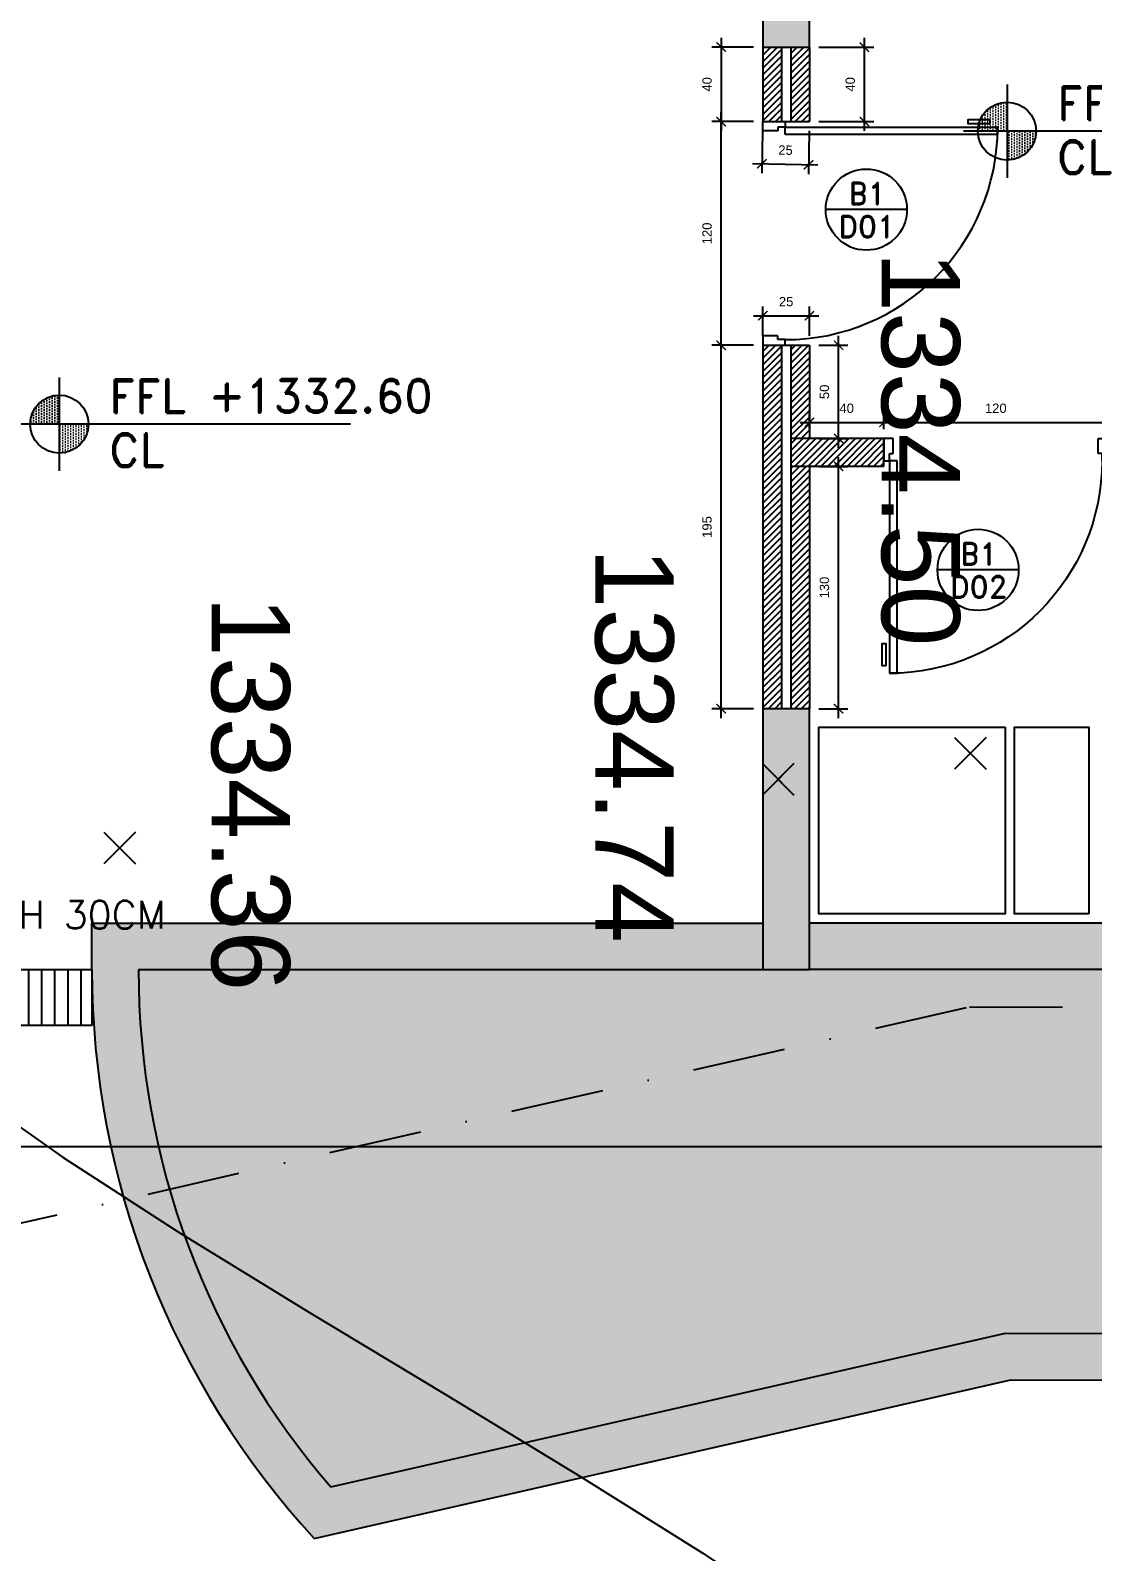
# Model space of a CAD drawing. Header units: centimetres. Extents: x 96271 to 179142, y 9855 to 112216.
# Drawn here: x 139344 to 139913, y 80863 to 81679 of the extents above; entities that cross this region are included whole.
import ezdxf
from ezdxf import colors
from ezdxf.entities.mleader import LeaderData, LeaderLine
from ezdxf.enums import TextEntityAlignment as Align
from ezdxf.math import Vec2, Vec3

# ---------------------------------------------------------------- set-up
doc = ezdxf.new("R2010")
doc.units = ezdxf.units.CM
doc.header["$LTSCALE"] = 100
doc.header["$MEASUREMENT"] = 0
doc.header["$PDSIZE"] = 0.2
doc.linetypes.add('DASHDOT', pattern=[1, 0.5, -0.25, 0, -0.25])
doc.layers.get('0').update_dxf_attribs({"linetype": 'CONTINUOUS'})
doc.layers.get('DEFPOINTS').update_dxf_attribs({"linetype": 'CONTINUOUS'})
for name, color, linetype in [('0-door', 7, 'CONTINUOUS'), ('A-Dim CMU', 2, 'CONTINUOUS'), ('A-DOOR-ANOT', 111, 'CONTINUOUS'), ('A-Patt-CMU', 8, 'CONTINUOUS'), ('A-Patt-Strcr', 8, 'CONTINUOUS'), ('A-Sanitary Fixture', 143, 'CONTINUOUS'), ('A-Setback', 3, 'DASHDOT'), ('A-Slab limit', 53, 'CONTINUOUS'), ('A-Wall-Full', 5, 'CONTINUOUS'), ('A-Wall-Strctr', 6, 'CONTINUOUS'), ('C-TOPO-MINR', 145, 'CONTINUOUS'), ('HANDLES', 2, 'CONTINUOUS'), ('M-DR-EQUIP', 161, 'CONTINUOUS'), ('M-DR-TXT', 80, 'CONTINUOUS'), ('plan-elevation level', 7, 'CONTINUOUS'), ('PLANTS', 75, 'CONTINUOUS'), ('V-NODE', 1, 'CONTINUOUS'), ('V-NODE-TEXT', 11, 'CONTINUOUS')]:
    doc.layers.add(name, color=color, linetype=linetype)
doc.layers.add('cadre', color=7, linetype='CONTINUOUS', lineweight=0)
doc.styles.add('I', font='ITALICC.SHX')
doc.styles.add('ROMAND', font='romand.shx', dxfattribs={"height": 10})
doc.styles.add('ROMANS', font='romans.shx')
doc.styles.get("Standard").update_dxf_attribs({"font": 'arial.ttf'})
doc.dimstyles.new('1-50', dxfattribs={"dimtxt": 11.25, "dimasz": 5, "dimexe": 5, "dimexo": 5, "dimgap": 5, "dimtad": 1, "dimdec": 1, "dimrnd": 0.5, "dimzin": 12, "dimdsep": 46, "dimtxsty": 'Standard', "dimblk": 'ARCHTICK', "dimcen": 0.09, "dimdle": 5, "dimadec": 0, "dimazin": 3, "dimtfac": 1, "dimtdec": 1, "dimtix": 1, "dimtofl": 0, "dimtmove": 1, "dimatfit": 3, "dimfxl": 5, "dimtolj": 1, "dimtzin": 0, "dimarcsym": 0})
pattern_1 = [(90, (894916.29, -703049.082), (14.2875, 7.14375), [0, -14.2875])]

# ---------------------------------------------------------------- blocks, each defined once
blk = doc.blocks.new('A$C5EE75B5F')
at = {"layer": 'C-TOPO-MINR', "linetype": 'Continuous', "lineweight": -3}
blk.add_lwpolyline([(85.8702, 33.9187), (86.2297, 34.4295), (86.6308, 35.0525), (87.0606, 35.7527), (87.5021, 36.4847), (87.9381, 37.2033), (88.3515, 37.8631), (88.7252, 38.4189), (89.0419, 38.8253), (89.2847, 39.0371)], dxfattribs=at)
at = {"layer": 'V-NODE', "color": 7, "lineweight": -2}
for p, q in [((83.9752, 39.2131, 1336.175), (84.1449, 39.3828, 1336.175)), ((83.9752, 39.3828, 1336.175), (84.1449, 39.2131, 1336.175)), ((84.0431, 39.2809, 1334.5), (84.077, 39.3149, 1334.5)), ((84.0431, 39.3149, 1334.5), (84.077, 39.2809, 1334.5)), ((84.1152, 38.1821, 1336.417), (84.2849, 38.3518, 1336.417)), ((84.1152, 38.3518, 1336.417), (84.2849, 38.1821, 1336.417)), ((84.1831, 38.2499, 1334.742), (84.217, 38.2839, 1334.742)), ((84.1831, 38.2839, 1334.742), (84.217, 38.2499, 1334.742)), ((84.4832, 34.6481, 1336.039), (84.6529, 34.8178, 1336.039)), ((84.4832, 34.8178, 1336.039), (84.6529, 34.6481, 1336.039)), ((84.5511, 34.7159, 1334.364), (84.585, 34.7499, 1334.364)), ((84.5511, 34.7499, 1334.364), (84.585, 34.7159, 1334.364))]:
    blk.add_line(p, q, dxfattribs=at)
at = {"layer": 'cadre', "style": 'I', "flags": 4}
blk.add_attdef('NORD', text='', height=0.27, rotation=272.48913, dxfattribs=at).set_placement((17.2349, 54.4223), align=Align.MIDDLE)
blk.add_attdef('NORD', text='', height=0.27, rotation=272.48913, dxfattribs=at).set_placement((17.2349, 54.4223), align=Align.MIDDLE)
at = {"layer": 'V-NODE-TEXT', "color": 3, "linetype": 'ByBlock', "char_height": 0.42, "attachment_point": 4}
for s, insert in [('1334.50', (81.3661, 39.0289)), ('1334.74', (82.9566, 37.4928)), ('1334.36', (83.2163, 35.4338))]:
    blk.add_mtext(s, dxfattribs=dict(at, insert=insert))
blk = doc.blocks.new('A$C16F3348E')
at = {"color": 1}
for p, q in [((126, 231), (114, 231)), ((114, 231), (114, 228)), ((126, 226), (126, 231)), ((114, 228), (118, 228)), ((118, 228), (118, 226)), ((118, 226), (126, 226)), ((0, 118), (114, 118)), ((0, 114), (0, 118)), ((114, 118), (114, 114)), ((118, 116), (126, 116)), ((118, 114), (118, 116)), ((126, 116), (126, 111)), ((114, 114), (0, 114)), ((114, 114), (118, 114)), ((114, 111), (114, 114)), ((126, 111), (114, 111))]:
    blk.add_line(p, q, dxfattribs=at)
blk.add_arc((114, 114), 114, 90, 180)
at = {"layer": 'HANDLES'}
blk.add_lwpolyline([(4, 112), (4, 110), (16, 110), (16, 112), (4, 112)], dxfattribs=at)
blk = doc.blocks.new('CL-FFL-PLAN')
at = {"layer": 'plan-elevation level'}
h = blk.add_hatch(dxfattribs=at)
h.set_pattern_fill('DOTS', color=232, scale=9, angle=90, style=0)
h.set_pattern_definition(pattern_1)
h.paths.add_polyline_path([(-1228.6, 206.6), (-1228.6, 50.3), (-1384.9, 50.3, -0.414214)])
h = blk.add_hatch(dxfattribs=at)
h.set_pattern_fill('DOTS', color=232, scale=9, angle=90, style=0)
h.set_pattern_definition(pattern_1)
h.paths.add_polyline_path([(-1228.6, 50.3), (-1072.2, 50.3, -0.414214), (-1228.6, -106.1)])
at = {"layer": 'plan-elevation level', "color": 7, "ltscale": 111}
for p, q in [((-1228.6, 301), (-1228.6, -200.5)), ((336.9, 50.3), (-1462.7, 50.3))]:
    blk.add_line(p, q, dxfattribs=at)
blk.add_circle((-1228.6, 50.3), 156.3, dxfattribs=at)
at = {"layer": 'plan-elevation level', "color": 111, "ltscale": 111, "style": 'ROMAND'}
for s, p in [('FFL', (-960.4, 110.5)), ('CL', (-960.4, -179.7))]:
    blk.add_text(s, height=180, dxfattribs=at).set_placement(p)
for tag, p in [('FFL', (-424, 112.5)), ('CL', (-417.5, -180.3))]:
    blk.add_attdef(tag, p, '', height=180, dxfattribs=at)
blk = doc.blocks.new('A$C7CD740D3')
at = {"layer": 'M-DR-EQUIP'}
for p, q in [((-30, 434), (0, 434)), ((-30, 427), (0, 427)), ((-30, 420), (0, 420)), ((-30, 413), (0, 413)), ((-30, 406), (0, 406)), ((-30, 399), (0, 399)), ((-30, 392), (0, 392)), ((-30, 385), (0, 385)), ((-30, 378), (0, 378)), ((-30, 371), (0, 371)), ((-30, 364), (0, 364)), ((-30, 357), (0, 357)), ((-30, 350), (0, 350)), ((-30, 343), (0, 343)), ((-30, 336), (0, 336)), ((-30, 329), (0, 329)), ((-30, 322), (0, 322)), ((-30, 315), (0, 315)), ((-30, 308), (0, 308)), ((-30, 301), (0, 301)), ((-30, 294), (0, 294)), ((-30, 287), (0, 287)), ((-30, 280), (0, 280)), ((-30, 273), (0, 273)), ((-30, 266), (0, 266)), ((-30, 259), (0, 259)), ((-30, 252), (0, 252)), ((-30, 245), (0, 245)), ((-30, 238), (0, 238)), ((-30, 231), (0, 231)), ((-30, 224), (0, 224)), ((-30, 217), (0, 217)), ((-30, 210), (0, 210)), ((-30, 203), (0, 203)), ((-30, 196), (0, 196)), ((-30, 189), (0, 189)), ((-30, 182), (0, 182)), ((-30, 175), (0, 175)), ((-30, 168), (0, 168)), ((-30, 161), (0, 161)), ((-30, 154), (0, 154)), ((-30, 147), (0, 147)), ((-30, 140), (0, 140)), ((-30, 133), (0, 133)), ((-30, 126), (0, 126)), ((-30, 119), (0, 119)), ((-30, 112), (0, 112)), ((-30, 105), (0, 105)), ((-30, 98), (0, 98)), ((-30, 91), (0, 91)), ((-30, 84), (0, 84)), ((-30, 77), (0, 77)), ((-30, 70), (0, 70)), ((-30, 63), (0, 63)), ((-30, 56), (0, 56)), ((-30, 49), (0, 49)), ((-30, 42), (0, 42)), ((-30, 35), (0, 35)), ((-30, 28), (0, 28)), ((-30, 21), (0, 21)), ((-30, 14), (0, 14)), ((-30, 7), (0, 7))]:
    blk.add_line(p, q, dxfattribs=at)
blk.add_lwpolyline([(0, 440), (0, 0), (-30, 0), (-30, 440)], close=True, dxfattribs=at)
blk = doc.blocks.new('_ArchTick')
at = {"color": 0, "linetype": 'ByBlock', "const_width": 0.15}
blk.add_lwpolyline([(-0.5, -0.5), (0.5, 0.5)], dxfattribs=at)
blk = doc.blocks.new('*D1442')
at = {"layer": 'A-Dim CMU', "color": 0, "lineweight": -2, "transparency": 16777216}
for p, q in [((139714.19, 81310.33), (139714.19, 81515.34)), ((139731.56, 81510.34), (139709.19, 81510.34)), ((139731.56, 81315.33), (139709.19, 81315.33))]:
    blk.add_line(p, q, dxfattribs=at)
at = {"layer": 'DEFPOINTS', "color": 0, "transparency": 16777216}
for p in [(139714.19, 81510.34), (139736.56, 81510.34), (139736.56, 81315.33)]:
    blk.add_point(p, dxfattribs=at)
at = {"layer": 'A-Dim CMU', "color": 0, "lineweight": -2, "transparency": 16777216, "xscale": 5, "yscale": 5, "zscale": 5}
for p, rotation in [((139714.19, 81510.34), 90), ((139714.19, 81315.33), 270)]:
    blk.add_blockref('_ArchTick', p, dxfattribs=dict(at, rotation=rotation))
at = {"layer": 'A-Dim CMU', "color": 0, "transparency": 16777216, "insert": (139706.64, 81412.83), "char_height": 5, "attachment_point": 5, "rotation": 90}
blk.add_mtext('\\A1;195', dxfattribs=at)
blk = doc.blocks.new('*D1443')
at = {"layer": 'A-Dim CMU', "color": 0, "lineweight": -2, "transparency": 16777216}
for p, q in [((139736.56, 81515.34), (139736.56, 81531.16)), ((139761.56, 81515.34), (139761.56, 81531.16)), ((139731.56, 81526.16), (139766.56, 81526.16))]:
    blk.add_line(p, q, dxfattribs=at)
at = {"layer": 'DEFPOINTS', "color": 0, "transparency": 16777216}
for p in [(139761.56, 81526.16), (139736.56, 81510.34), (139761.56, 81510.34)]:
    blk.add_point(p, dxfattribs=at)
at = {"layer": 'A-Dim CMU', "color": 0, "lineweight": -2, "transparency": 16777216, "xscale": 5, "yscale": 5, "zscale": 5, "rotation": 180}
blk.add_blockref('_ArchTick', (139736.56, 81526.16), dxfattribs=at)
at = {"layer": 'A-Dim CMU', "color": 0, "lineweight": -2, "transparency": 16777216, "xscale": 5, "yscale": 5, "zscale": 5}
blk.add_blockref('_ArchTick', (139761.56, 81526.16), dxfattribs=at)
at = {"layer": 'A-Dim CMU', "color": 0, "transparency": 16777216, "insert": (139749.06, 81533.72), "char_height": 5, "attachment_point": 5}
blk.add_mtext('\\A1;25', dxfattribs=at)
blk = doc.blocks.new('*D1444')
at = {"layer": 'A-Dim CMU', "color": 0, "lineweight": -2, "transparency": 16777216}
for p, q in [((139731.56, 81630.34), (139709.19, 81630.34)), ((139714.19, 81505.34), (139714.19, 81635.34)), ((139731.56, 81510.34), (139709.19, 81510.34))]:
    blk.add_line(p, q, dxfattribs=at)
at = {"layer": 'DEFPOINTS', "color": 0, "transparency": 16777216}
for p in [(139714.19, 81630.34), (139736.56, 81630.34), (139736.56, 81510.34)]:
    blk.add_point(p, dxfattribs=at)
at = {"layer": 'A-Dim CMU', "color": 0, "lineweight": -2, "transparency": 16777216, "xscale": 5, "yscale": 5, "zscale": 5}
for p, rotation in [((139714.19, 81630.34), 90), ((139714.19, 81510.34), 270)]:
    blk.add_blockref('_ArchTick', p, dxfattribs=dict(at, rotation=rotation))
at = {"layer": 'A-Dim CMU', "color": 0, "transparency": 16777216, "insert": (139706.64, 81570.34), "char_height": 5, "attachment_point": 5, "rotation": 90}
blk.add_mtext('\\A1;120', dxfattribs=at)
blk = doc.blocks.new('*D1445')
at = {"layer": 'A-Dim CMU', "color": 0, "lineweight": -2, "transparency": 16777216}
for p, q in [((139731.56, 81670.33), (139709.19, 81670.33)), ((139714.19, 81675.33), (139714.19, 81625.34)), ((139731.56, 81630.34), (139709.19, 81630.34))]:
    blk.add_line(p, q, dxfattribs=at)
at = {"layer": 'DEFPOINTS', "color": 0, "transparency": 16777216}
for p in [(139736.56, 81670.33), (139714.19, 81630.34), (139736.56, 81630.34)]:
    blk.add_point(p, dxfattribs=at)
at = {"layer": 'A-Dim CMU', "color": 0, "lineweight": -2, "transparency": 16777216, "xscale": 5, "yscale": 5, "zscale": 5}
for p, rotation in [((139714.19, 81670.33), 90), ((139714.19, 81630.34), 270)]:
    blk.add_blockref('_ArchTick', p, dxfattribs=dict(at, rotation=rotation))
at = {"layer": 'A-Dim CMU', "color": 0, "transparency": 16777216, "insert": (139706.64, 81650.33), "char_height": 5, "attachment_point": 5, "rotation": 90}
blk.add_mtext('\\A1;40', dxfattribs=at)
blk = doc.blocks.new('*D1446')
at = {"layer": 'A-Dim CMU', "color": 0, "lineweight": -2, "transparency": 16777216}
for p, q in [((139777.2, 81310.33), (139777.2, 81450.33)), ((139766.56, 81445.33), (139782.2, 81445.33)), ((139766.56, 81315.33), (139782.2, 81315.33))]:
    blk.add_line(p, q, dxfattribs=at)
at = {"layer": 'DEFPOINTS', "color": 0, "transparency": 16777216}
for p in [(139761.56, 81445.33), (139777.2, 81445.33), (139761.56, 81315.33)]:
    blk.add_point(p, dxfattribs=at)
at = {"layer": 'A-Dim CMU', "color": 0, "lineweight": -2, "transparency": 16777216, "xscale": 5, "yscale": 5, "zscale": 5}
for p, rotation in [((139777.2, 81445.33), 90), ((139777.2, 81315.33), 270)]:
    blk.add_blockref('_ArchTick', p, dxfattribs=dict(at, rotation=rotation))
at = {"layer": 'A-Dim CMU', "color": 0, "transparency": 16777216, "insert": (139769.64, 81380.33), "char_height": 5, "attachment_point": 5, "rotation": 90}
blk.add_mtext('\\A1;130', dxfattribs=at)
blk = doc.blocks.new('*D1447')
at = {"layer": 'A-Dim CMU', "color": 0, "lineweight": -2, "transparency": 16777216}
for p, q in [((139777.2, 81455.33), (139777.2, 81515.34)), ((139766.56, 81510.34), (139782.2, 81510.34)), ((139766.56, 81460.33), (139782.2, 81460.33))]:
    blk.add_line(p, q, dxfattribs=at)
at = {"layer": 'DEFPOINTS', "color": 0, "transparency": 16777216}
for p in [(139761.56, 81510.34), (139777.2, 81510.34), (139761.56, 81460.33)]:
    blk.add_point(p, dxfattribs=at)
at = {"layer": 'A-Dim CMU', "color": 0, "lineweight": -2, "transparency": 16777216, "xscale": 5, "yscale": 5, "zscale": 5}
for p, rotation in [((139777.2, 81510.34), 90), ((139777.2, 81460.33), 270)]:
    blk.add_blockref('_ArchTick', p, dxfattribs=dict(at, rotation=rotation))
at = {"layer": 'A-Dim CMU', "color": 0, "transparency": 16777216, "insert": (139769.65, 81485.33), "char_height": 5, "attachment_point": 5, "rotation": 90}
blk.add_mtext('\\A1;50', dxfattribs=at)
blk = doc.blocks.new('*D1448')
at = {"layer": 'A-Dim CMU', "color": 0, "lineweight": -2, "transparency": 16777216}
for p, q in [((139761.56, 81465.33), (139761.56, 81473.96)), ((139801.56, 81465.33), (139801.56, 81473.96)), ((139756.56, 81468.96), (139806.56, 81468.96))]:
    blk.add_line(p, q, dxfattribs=at)
at = {"layer": 'DEFPOINTS', "color": 0, "transparency": 16777216}
for p in [(139801.56, 81468.96), (139761.56, 81460.33), (139801.56, 81460.33)]:
    blk.add_point(p, dxfattribs=at)
at = {"layer": 'A-Dim CMU', "color": 0, "lineweight": -2, "transparency": 16777216, "xscale": 5, "yscale": 5, "zscale": 5, "rotation": 180}
blk.add_blockref('_ArchTick', (139761.56, 81468.96), dxfattribs=at)
at = {"layer": 'A-Dim CMU', "color": 0, "lineweight": -2, "transparency": 16777216, "xscale": 5, "yscale": 5, "zscale": 5}
blk.add_blockref('_ArchTick', (139801.56, 81468.96), dxfattribs=at)
at = {"layer": 'A-Dim CMU', "color": 0, "transparency": 16777216, "insert": (139781.56, 81476.51), "char_height": 5, "attachment_point": 5}
blk.add_mtext('\\A1;40', dxfattribs=at)
blk = doc.blocks.new('*D1449')
at = {"layer": 'A-Dim CMU', "color": 0, "lineweight": -2, "transparency": 16777216}
for p, q in [((139801.56, 81465.33), (139801.56, 81473.96)), ((139921.56, 81465.33), (139921.56, 81473.96)), ((139796.56, 81468.96), (139926.56, 81468.96))]:
    blk.add_line(p, q, dxfattribs=at)
at = {"layer": 'DEFPOINTS', "color": 0, "transparency": 16777216}
for p in [(139921.56, 81468.96), (139801.56, 81460.33), (139921.56, 81460.33)]:
    blk.add_point(p, dxfattribs=at)
at = {"layer": 'A-Dim CMU', "color": 0, "lineweight": -2, "transparency": 16777216, "xscale": 5, "yscale": 5, "zscale": 5, "rotation": 180}
blk.add_blockref('_ArchTick', (139801.56, 81468.96), dxfattribs=at)
at = {"layer": 'A-Dim CMU', "color": 0, "lineweight": -2, "transparency": 16777216, "xscale": 5, "yscale": 5, "zscale": 5}
blk.add_blockref('_ArchTick', (139921.56, 81468.96), dxfattribs=at)
at = {"layer": 'A-Dim CMU', "color": 0, "transparency": 16777216, "insert": (139861.56, 81476.51), "char_height": 5, "attachment_point": 5}
blk.add_mtext('\\A1;120', dxfattribs=at)
blk = doc.blocks.new('*D1453')
at = {"layer": 'A-Dim CMU', "color": 0, "lineweight": -2, "transparency": 16777216}
for p, q in [((139736.46, 81625.83), (139736, 81602.72)), ((139761.46, 81625.33), (139761, 81602.22)), ((139731.1, 81607.82), (139766.1, 81607.12))]:
    blk.add_line(p, q, dxfattribs=at)
at = {"layer": 'DEFPOINTS', "color": 0, "transparency": 16777216}
for p in [(139736.56, 81630.83), (139761.56, 81630.33), (139761.1, 81607.22)]:
    blk.add_point(p, dxfattribs=at)
at = {"layer": 'A-Dim CMU', "color": 0, "lineweight": -2, "transparency": 16777216, "xscale": 5, "yscale": 5, "zscale": 5}
for p, rotation in [((139736.1, 81607.72), 178.8542371618649), ((139761.1, 81607.22), 358.8542371618649)]:
    blk.add_blockref('_ArchTick', p, dxfattribs=dict(at, rotation=rotation))
at = {"layer": 'A-Dim CMU', "color": 0, "transparency": 16777216, "insert": (139748.75, 81615.02), "char_height": 5, "attachment_point": 5, "rotation": 358.85424}
blk.add_mtext('\\A1;25', dxfattribs=at)
blk = doc.blocks.new('*D1454')
at = {"layer": 'A-Dim CMU', "color": 0, "lineweight": -2, "transparency": 16777216}
for p, q in [((139766.56, 81670.33), (139796.05, 81670.33)), ((139791.05, 81625.33), (139791.05, 81675.33)), ((139766.56, 81630.33), (139796.05, 81630.33))]:
    blk.add_line(p, q, dxfattribs=at)
at = {"layer": 'DEFPOINTS', "color": 0, "transparency": 16777216}
for p in [(139761.56, 81670.33), (139791.05, 81670.33), (139761.56, 81630.33)]:
    blk.add_point(p, dxfattribs=at)
at = {"layer": 'A-Dim CMU', "color": 0, "lineweight": -2, "transparency": 16777216, "xscale": 5, "yscale": 5, "zscale": 5}
for p, rotation in [((139791.05, 81670.33), 90), ((139791.05, 81630.33), 270)]:
    blk.add_blockref('_ArchTick', p, dxfattribs=dict(at, rotation=rotation))
at = {"layer": 'A-Dim CMU', "color": 0, "transparency": 16777216, "insert": (139783.5, 81650.33), "char_height": 5, "attachment_point": 5, "rotation": 90}
blk.add_mtext('\\A1;40', dxfattribs=at)
blk = doc.blocks.new('DOOR NO')
blk.add_line((1261, 534), (661, 534))
blk.add_circle((961, 534), 300)
at = {"style": 'ROMAND'}
for tag, p in [('LEVEL', (969, 572)), ('DOOR', (966, 327))]:
    blk.add_attdef(tag, text='', height=162, dxfattribs=at).set_placement(p, align=Align.CENTER)

msp = doc.modelspace()

# ---------------------------------------------------------------- hatches: boundary and pattern name
at = {"layer": 'A-Patt-CMU'}
h = msp.add_hatch(dxfattribs=at)
h.set_pattern_fill('ANSI31', color=256, scale=20, angle=180)
h.set_pattern_definition([(225, (136004.5307, 69378.0145), (1.76776695, -1.76776695), [])])
h.paths.add_polyline_path([(139256.559, 82745.329), (139241.559, 82745.329), (139241.559, 82665.329), (139256.559, 82665.329)])
h.paths.add_polyline_path([(139986.559, 82350.329), (139976.559, 82350.329), (139976.559, 82125.329), (139986.559, 82125.329)])
h.paths.add_polyline_path([(139861.559, 81715.329), (139761.559, 81715.329), (139761.559, 81700.329), (139861.559, 81700.329)])
h.paths.add_polyline_path([(139961.559, 81715.329), (139951.559, 81715.329), (139951.559, 81700.329), (139961.559, 81700.329)])
h.paths.add_polyline_path([(139996.559, 81885.329), (139986.559, 81885.329), (139986.559, 81870.329), (139996.559, 81870.329)])
h.paths.add_polyline_path([(139961.559, 81460.329), (139921.559, 81460.329), (139921.559, 81445.329), (139961.559, 81445.329)])
h.paths.add_polyline_path([(140221.559, 81285.329), (140161.559, 81285.329), (140161.559, 81275.329), (140221.559, 81275.329)])
h.paths.add_polyline_path([(140391.559, 82070.329), (140391.559, 82060.329), (140461.559, 82060.329), (140461.559, 82070.329)])
h.paths.add_polyline_path([(140391.559, 82030.329), (140401.559, 82030.329), (140401.559, 82060.329), (140391.559, 82060.329)])
h.paths.add_polyline_path([(140391.559, 81940.329), (140496.559, 81940.329), (140496.559, 81950.329), (140401.559, 81950.329), (140401.559, 81970.329), (140391.559, 81970.329)])
h.paths.add_polyline_path([(139746.559, 82490.329), (139746.559, 82610.329), (139736.559, 82610.329), (139736.559, 82490.329)])
h.paths.add_polyline_path([(139751.559, 82610.329), (139751.559, 82490.329), (139761.559, 82490.329), (139761.559, 82610.329)])
h.paths.add_polyline_path([(139596.559, 81945.372), (139596.559, 81875.329), (139601.559, 81875.329), (139601.559, 81860.329), (139426.559, 81860.329), (139426.559, 82110.351), (138936.559, 82110.351), (138936.559, 82100.329), (139416.559, 82100.372), (139416.559, 81850.329), (139611.559, 81850.329), (139611.559, 81945.372)])
h.paths.add_polyline_path([(139596.559, 81865.329), (139596.559, 81875.329), (139441.559, 81875.329), (139441.559, 82110.372), (139596.559, 82110.372), (139596.559, 82025.372), (139611.559, 82025.372), (139611.559, 82125.372), (139256.559, 82125.372), (139256.559, 82575.329), (139241.559, 82575.329), (139241.559, 82125.343), (138936.559, 82125.343), (138936.559, 82115.351), (139431.559, 82115.351), (139431.559, 81865.329)])
h.paths.add_polyline_path([(139961.559, 82265.329), (139971.548, 82265.329), (139971.548, 82350.329), (139961.559, 82350.329)])
h.paths.add_polyline_path([(139971.548, 82240.329), (139961.559, 82240.329), (139961.559, 82125.329), (139971.548, 82125.329)])
h.paths.add_polyline_path([(139746.559, 81630.34), (139746.559, 81670.329), (139736.559, 81670.329), (139736.559, 81630.34)])
h.paths.add_polyline_path([(139751.559, 81670.329), (139751.559, 81630.329), (139761.559, 81630.329), (139761.559, 81670.329)])
h.paths.add_polyline_path([(139746.559, 81510.34), (139736.559, 81510.34), (139736.559, 81315.329), (139746.559, 81315.329)])
h.paths.add_polyline_path([(139751.559, 81460.329), (139761.559, 81460.329), (139761.559, 81510.34), (139751.559, 81510.34)])
h.paths.add_polyline_path([(139761.559, 81445.329), (139751.559, 81445.329), (139751.559, 81315.329), (139761.559, 81315.329)])
h = msp.add_hatch(dxfattribs=at)
h.set_pattern_fill('ANSI31', color=256, scale=20, angle=180)
h.set_pattern_definition([(225, (149663.1543, 69378.0145), (1.76776695, -1.76776695), [])])
h.paths.add_polyline_path([(139801.559, 81460.329), (139751.559, 81460.329), (139751.559, 81445.329), (139801.559, 81445.329)])
at = {"layer": 'A-Patt-Strcr'}
h = msp.add_hatch(dxfattribs=at)
h.set_pattern_fill('AR-CONC', color=256, scale=2)
h.set_pattern_definition([(50, (129598.393, 77124.047), (14.345204, -1.255043), [1.5, -16.5]), (355, (129598.393, 77124.047), (-2.775027, 15.043843), [1.2, -13.2]), (100.45144, (129599.589, 77123.942), (11.570177, 13.7888), [1.274804, -14.022842]), (46.1842, (129598.393, 77128.047), (21.344827, -3.310386), [2.25, -24.75]), (96.63564, (129600.172, 77127.77), (18.69324, 19.482372), [1.912207, -21.034275]), (351.18416, (129598.393, 77128.047), (18.69324, 19.482372), [1.8, -19.8]), (21, (129600.393, 77127.047), (11.938141, -8.052378), [1.5, -16.5]), (326, (129600.393, 77127.047), (4.866307, 14.503001), [1.2, -13.2]), (71.45144, (129601.388, 77126.376), (16.804448, 6.450623), [1.274804, -14.022842]), (37.5, (129598.393, 77124.047), (0.2431971, 6.657877), [0, -13.04, 0, -13.4, 0, -13.25]), (7.5, (129598.393, 77124.047), (5.2613907, 7.8882342), [0, -7.64, 0, -12.74, 0, -5.05]), (327.5, (129593.933, 77124.047), (10.6764487, -0.4510974), [0, -5, 0, -15.6, 0, -20.7]), (317.5, (129591.933, 77124.047), (11.6637234, 2.0020996), [0, -6.5, 0, -10.36, 0, -14.7])])
h.paths.add_polyline_path([(139736.559, 81200.329), (139376.559, 81200.329), (139376.559, 81175.329), (139401.559, 81175.329), (139736.559, 81175.329)], flags=17)
h.paths.add_polyline_path([(138901.559, 81670.329), (138876.559, 81670.329), (138876.559, 81270.329), (138901.559, 81270.329)])
h.paths.add_polyline_path([(138901.559, 82775.329), (138876.559, 82775.329), (138876.559, 82180.329), (138901.559, 82180.329)])
edge = h.paths.add_edge_path()
edge.add_line((140486.559, 82835.329), (140486.559, 82810.329))
edge.add_line((140486.559, 82810.329), (140981.46, 82810.329))
edge.add_line((140981.46, 82810.329), (141043.327, 80977.01))
edge.add_line((141043.327, 80977.01), (139866.857, 80980.229))
edge.add_line((139866.857, 80980.229), (139504.72, 80897.76))
edge.add_arc((139826.559, 81175.329), 425, 180, 220.776015, ccw=False)
edge.add_line((139401.559, 81175.329), (139376.559, 81175.329))
edge.add_arc((139826.559, 81175.329), 450, 180, 222.70827)
edge.add_line((139495.892, 80870.11), (139869.634, 80955.221))
edge.add_line((139869.634, 80955.221), (141065.679, 80951.949))
edge.add_line((141065.679, 80951.949), (141005.677, 82835.329))
edge.add_line((141005.677, 82835.329), (140486.559, 82835.329))
h = msp.add_hatch(dxfattribs=at)
h.set_pattern_fill('EARTH', color=256, scale=100)
h.set_pattern_definition([(0, (129598.393, 77124.047), (25, 25), [25, -25]), (0, (129598.393, 77133.422), (25, 25), [25, -25]), (0, (129598.393, 77142.797), (25, 25), [25, -25]), (90, (129601.518, 77145.922), (-25, 25), [25, -25]), (90, (129610.893, 77145.922), (-25, 25), [25, -25]), (90, (129620.268, 77145.922), (-25, 25), [25, -25])])
edge = h.paths.add_edge_path()
edge.add_line((139504.72, 80897.76), (139866.857, 80980.229))
edge.add_line((139866.857, 80980.229), (141039.868, 80977.019))
edge.add_line((141039.868, 80977.019), (140981.46, 82810.329))
edge.add_line((140981.46, 82810.329), (140486.559, 82810.329))
edge.add_line((140486.559, 82810.329), (140486.559, 82350.329))
edge.add_line((140486.559, 82350.329), (140486.559, 82125.329))
edge.add_line((140486.559, 82125.329), (140486.559, 82075.329))
edge.add_line((140486.559, 82075.329), (140521.559, 82075.329))
edge.add_line((140521.559, 82075.329), (140521.559, 81870.329))
edge.add_line((140521.559, 81870.329), (140486.559, 81870.329))
edge.add_line((140486.559, 81870.329), (140486.559, 81425.329))
edge.add_line((140486.559, 81425.329), (140246.559, 81425.329))
edge.add_line((140246.559, 81425.329), (140246.559, 81175.329))
edge.add_line((140246.559, 81175.329), (139761.559, 81175.329))
edge.add_line((139761.559, 81175.329), (139401.559, 81175.329))
edge.add_arc((139826.559, 81175.329), 425, 180, 220.776015)
h = msp.add_hatch(dxfattribs=at)
h.set_pattern_fill('AR-CONC', color=256, scale=2)
h.set_pattern_definition([(50, (149598.393, 77124.047), (14.345204, -1.255043), [1.5, -16.5]), (355, (149598.393, 77124.047), (-2.775027, 15.043843), [1.2, -13.2]), (100.45144, (149599.589, 77123.942), (11.570177, 13.7888), [1.274804, -14.022842]), (46.1842, (149598.393, 77128.047), (21.344827, -3.310386), [2.25, -24.75]), (96.63564, (149600.172, 77127.77), (18.69324, 19.482372), [1.912207, -21.034275]), (351.18416, (149598.393, 77128.047), (18.69324, 19.48237), [1.8, -19.8]), (21, (149600.393, 77127.047), (11.938141, -8.052378), [1.5, -16.5]), (326, (149600.393, 77127.047), (4.866307, 14.503), [1.2, -13.2]), (71.45144, (149601.388, 77126.376), (16.804448, 6.450623), [1.274804, -14.022842]), (37.5, (149598.393, 77124.047), (0.243197, 6.657877), [0, -13.04, 0, -13.4, 0, -13.25]), (7.5, (149598.393, 77124.047), (5.2613907, 7.8882342), [0, -7.64, 0, -12.74, 0, -5.05]), (327.5, (149593.933, 77124.047), (10.6764487, -0.4510974), [0, -5, 0, -15.6, 0, -20.7]), (317.5, (149591.933, 77124.047), (11.6637234, 2.0021), [0, -6.5, 0, -10.36, 0, -14.7])])
h.paths.add_polyline_path([(140246.559, 81425.329), (140281.559, 81425.329), (140281.559, 81450.329), (140221.559, 81450.329), (140221.559, 81200.329), (139761.559, 81200.329), (139761.559, 81175.329), (140246.559, 81175.329)])
h.paths.add_polyline_path([(139761.559, 81315.329), (139736.559, 81315.329), (139736.559, 81175.329), (139761.559, 81175.329)])
h.paths.add_polyline_path([(140486.559, 82635.329), (140461.559, 82635.329), (140461.559, 82390.329), (140486.559, 82390.329)])
h.paths.add_polyline_path([(140486.559, 82390.329), (140461.559, 82390.329), (140461.559, 82350.329), (140486.559, 82350.329)])
h.paths.add_polyline_path([(140486.559, 82350.329), (140461.559, 82350.329), (140461.559, 82125.329), (140486.559, 82125.329)])
h.paths.add_polyline_path([(140486.559, 82125.329), (140461.559, 82125.329), (140461.559, 82050.329), (140486.559, 82050.329)])
h.paths.add_polyline_path([(140521.559, 82075.329), (140486.559, 82075.329), (140486.559, 82050.329), (140496.559, 82050.329), (140496.559, 81895.329), (140521.559, 81895.329)])
h.paths.add_polyline_path([(140521.559, 81895.329), (140391.559, 81895.329), (140391.559, 81870.329), (140521.559, 81870.329)])
h.paths.add_polyline_path([(140486.559, 81870.329), (140461.559, 81870.329), (140461.559, 81450.329), (140281.559, 81450.329), (140281.559, 81425.329), (140486.559, 81425.329)])
h.paths.add_polyline_path([(139986.559, 81895.329), (139961.559, 81895.329), (139961.559, 81700.329), (139986.559, 81700.329)])
h.paths.add_polyline_path([(140341.559, 81750.329), (140311.559, 81750.329), (140311.559, 81720.329), (140341.559, 81720.329)], flags=17)
h.paths.add_polyline_path([(140341.559, 81600.329), (140311.559, 81600.329), (140311.559, 81570.329), (140341.559, 81570.329)], flags=17)
h.paths.add_polyline_path([(140136.559, 81300.329), (139986.559, 81300.329), (139986.559, 81275.329), (140136.559, 81275.329)], flags=17)
h.paths.add_polyline_path([(138936.559, 81270.329), (138876.559, 81270.329), (138876.559, 81175.329), (138936.559, 81175.329)])
h.paths.add_polyline_path([(138936.559, 81750.329), (138876.559, 81750.329), (138876.559, 81670.329), (138936.559, 81670.329)])
h.paths.add_polyline_path([(138936.559, 82180.329), (138876.559, 82180.329), (138876.559, 82100.329), (138936.559, 82100.329)])
h.paths.add_polyline_path([(139761.559, 82180.329), (139736.559, 82180.329), (139736.559, 82050.329), (139761.559, 82050.329)])
h.paths.add_polyline_path([(139986.559, 82125.329), (139961.559, 82125.329), (139961.559, 82050.329), (139986.559, 82050.329)])
h.paths.add_polyline_path([(139986.559, 82390.329), (139961.559, 82390.329), (139961.559, 82350.329), (139986.559, 82350.329)])
h.paths.add_polyline_path([(139761.559, 81750.329), (139736.559, 81750.329), (139736.559, 81670.329), (139761.559, 81670.329)])
h.paths.add_polyline_path([(139986.559, 81430.329), (139976.559, 81430.329), (139976.559, 81460.329), (139961.559, 81460.329), (139961.559, 81275.329), (139986.559, 81275.329)])
h.paths.add_polyline_path([(140146.559, 81430.329), (140136.559, 81430.329), (140136.559, 81275.329), (140161.559, 81275.329), (140161.559, 81460.329), (140146.559, 81460.329)])
at = {"layer": 'PLANTS'}
h = msp.add_hatch(dxfattribs=at)
h.set_pattern_fill('AR-SAND', color=256, scale=20)
h.set_pattern_definition([(37.5, (149663.154, 69378.014), (-1.259867, 38.536475), [0, -30.4, 0, -34, 0, -32.5]), (7.5, (149663.154, 69378.014), (35.39553, 56.44292), [0, -16.4, 0, -27.4, 0, -10.5]), (327.5, (149638.554, 69378.014), (62.28284, 0.11318), [0, -10, 0, -36, 0, -47]), (317.5, (149638.554, 69378.014), (60.12253, 17.55351), [0, -5, 0, -23.6, 0, -27])])
edge = h.paths.add_edge_path()
edge.add_line((138541.559, 81820.999), (138541.559, 82775.329))
edge.add_line((138541.559, 82775.329), (138901.559, 82775.329))
edge.add_line((138901.559, 82775.329), (138936.559, 82775.329))
edge.add_line((138936.559, 82775.329), (139151.559, 82775.329))
edge.add_line((139151.559, 82775.329), (139211.559, 82775.329))
edge.add_line((139211.559, 82775.329), (139426.559, 82775.329))
edge.add_line((139426.559, 82775.329), (139491.559, 82775.329))
edge.add_line((139491.559, 82775.329), (139706.559, 82775.329))
edge.add_line((139706.559, 82775.329), (139736.559, 82775.329))
edge.add_line((139736.559, 82775.329), (139736.559, 82835.329))
edge.add_line((139736.559, 82835.329), (139941.559, 82835.329))
edge.add_line((139941.559, 82835.329), (139939.518, 83600.319))
edge.add_line((139939.518, 83600.319), (140504.518, 83600.319))
edge.add_line((140504.518, 83600.319), (140505.052, 83400.329))
edge.add_line((140505.052, 83400.329), (140506.559, 83400.329))
edge.add_line((140506.559, 83400.329), (140506.559, 82835.329))
edge.add_line((140506.559, 82835.329), (140980.664, 82835.329))
edge.add_line((140980.664, 82835.329), (140942.274, 84040.329))
edge.add_line((140942.274, 84040.329), (139761.559, 84040.329))
edge.add_line((139761.559, 84040.329), (139761.559, 83625.329))
edge.add_line((139761.559, 83625.329), (138901.559, 83625.329))
edge.add_line((138901.559, 83625.329), (138901.559, 83100.329))
edge.add_line((138901.559, 83100.329), (138201.559, 83100.329))
edge.add_line((138201.559, 83100.329), (138201.559, 81505.183))
edge.add_arc((138661.559, 80820.329), 825, 90, 123.88831, ccw=False)
edge.add_line((138661.559, 81645.329), (138876.559, 81645.329))
edge.add_line((138876.559, 81645.329), (138876.559, 81670.329))
edge.add_line((138876.559, 81670.329), (138876.559, 81819.659))
edge.add_line((138876.559, 81819.659), (138541.559, 81820.999))

# ---------------------------------------------------------------- linework, layer by layer
at = {"layer": 'A-Sanitary Fixture'}
for points in [[(139866.559, 81305.329), (139866.559, 81205.329), (139766.559, 81205.329), (139766.559, 81305.329)], [(139911.559, 81205.329), (139871.559, 81205.329), (139871.559, 81305.329), (139911.559, 81305.329)]]:
    msp.add_lwpolyline(points, close=True, dxfattribs=at)
at = {"layer": 'A-Setback'}
msp.add_lwpolyline([(140559.009, 81153.336), (140410.95, 85800.674), (139618.405, 86606.045), (139624.608, 86644.996), (138745.22, 86680.475), (137970.463, 86711.734), (137582.107, 86353.135), (137469.619, 80671.512), (137649.878, 80654.841), (139847.419, 81155.283)], close=True, dxfattribs=at)
at = {"layer": 'A-Slab limit'}
msp.add_lwpolyline([(139961.559, 82740.329), (139736.559, 82740.329), (139736.559, 82680.329), (138876.559, 82680.329), (138876.559, 81080.329), (140246.559, 81080.329), (140246.559, 81330.329), (140486.559, 81330.329), (140486.559, 81775.329), (140521.559, 81775.329), (140521.559, 81980.329), (140486.559, 81980.329), (140486.559, 82515.329), (139961.559, 82515.329)], close=True, dxfattribs=at)
at = {"layer": 'A-Wall-Full'}
for p, q in [((139736.559, 81670.329), (139736.559, 81630.329)), ((139746.559, 81670.329), (139746.559, 81630.329)), ((139751.559, 81670.329), (139751.559, 81630.329)), ((139761.559, 81670.329), (139761.559, 81630.329)), ((139736.559, 81630.329), (139761.559, 81630.329)), ((139736.559, 81510.34), (139736.559, 81315.329)), ((139736.559, 81510.34), (139761.559, 81510.34)), ((139746.559, 81510.34), (139746.559, 81315.329)), ((139751.559, 81510.34), (139751.559, 81315.329)), ((139761.559, 81510.34), (139761.559, 81460.329)), ((139801.559, 81460.329), (139751.559, 81460.329)), ((139801.559, 81445.329), (139801.559, 81460.329)), ((139801.559, 81445.329), (139751.559, 81445.329)), ((139761.559, 81445.329), (139761.559, 81315.329))]:
    msp.add_line(p, q, dxfattribs=at)
at = {"layer": 'A-Wall-Strctr'}
for p, q in [((139376.559, 81175.329), (139376.559, 81200.329)), ((139376.559, 81200.329), (139736.559, 81200.329)), ((140221.559, 81200.329), (139761.559, 81200.329)), ((139401.559, 81175.329), (139736.559, 81175.329)), ((139504.72, 80897.76), (139866.857, 80980.229)), ((139495.892, 80870.11), (139869.634, 80955.221))]:
    msp.add_line(p, q, dxfattribs=at)
for points in [[(139869.634, 80955.221), (141065.679, 80951.949), (141005.677, 82835.329), (140461.559, 82835.329)], [(139866.857, 80980.229), (141039.868, 80977.019), (140981.46, 82810.329), (140486.559, 82810.329)], [(140486.559, 81425.329), (140246.559, 81425.329), (140246.559, 81175.329), (139761.559, 81175.329)]]:
    msp.add_lwpolyline(points, dxfattribs=at)
for points in [[(139761.559, 81750.329), (139736.559, 81750.329), (139736.559, 81670.329), (139761.559, 81670.329)], [(139736.559, 81175.329), (139761.559, 81175.329), (139761.559, 81315.329), (139736.559, 81315.329)]]:
    msp.add_lwpolyline(points, close=True, dxfattribs=at)
for radius, end in [(450, 222.70827), (425, 220.776015)]:
    msp.add_arc((139826.559, 81175.329), radius, 180, end, dxfattribs=at)

# ---------------------------------------------------------------- block references
at = {"xscale": 100, "yscale": 100, "zscale": 100, "rotation": 270.0000000000001}
msp.add_blockref('A$C5EE75B5F', (135918.102, 89697.42, -134556.2), dxfattribs=at)
at = {"layer": '0-door', "rotation": 180}
msp.add_blockref('A$C16F3348E', (139862.56, 81741.34), dxfattribs=at)
at = {"layer": '0-door', "xscale": -1, "rotation": 270}
msp.add_blockref('A$C16F3348E', (139690.559, 81334.329), dxfattribs=at)
at = {"layer": 'A-DOOR-ANOT', "xscale": 0.07259999999973843, "yscale": 0.07259999999973843, "zscale": 0.07259999999973843}
for p, values in [((139722.351, 81544.355), {'LEVEL': 'B1', 'DOOR': 'D01'}), ((139782.279, 81351.03), {'LEVEL': 'B1', 'DOOR': 'D02'})]:
    msp.add_blockref('DOOR NO', p, dxfattribs=at).add_auto_attribs(values)
at = {"layer": 'M-DR-EQUIP', "rotation": 270}
msp.add_blockref('A$C7CD740D3', (138936.559, 81145.329), dxfattribs=at)
at = {"layer": 'plan-elevation level'}
ref = msp.add_blockref('CL-FFL-PLAN', (139990.261, 81620.195), dxfattribs=dict(at, xscale=0.09982510700227937, yscale=0.09982510700227937, zscale=0.09982510700227937))
ref.add_attrib('CL', '+1332.60', (139948.588, 81602.192), dxfattribs={"layer": '0', "color": 111, "ltscale": 111, "height": 17.9685, "style": 'ROMAND'})
ref.add_attrib('FFL', '+1332.70', (139947.938, 81631.428), dxfattribs={"layer": '0', "color": 111, "ltscale": 111, "height": 17.9685, "style": 'ROMAND'})
ref = msp.add_blockref('CL-FFL-PLAN', (139481.694, 81462.985), dxfattribs=dict(at, xscale=0.09982510700227937, yscale=0.09982510700227937, zscale=0.09982510700227937))
ref.add_attrib('FFL', '+1332.60', (139439.371, 81474.218), dxfattribs={"layer": '0', "color": 111, "ltscale": 111, "height": 17.9685, "style": 'ROMAND'})

# ---------------------------------------------------------------- dimensions: what is measured, and where the dimension line sits
at = {"layer": 'A-Dim CMU'}
for p1, p2, distance, picture, middle in [((139736.559, 81670.329), (139736.559, 81630.34), -22.371, '*D1445', (139706.636, 81650.335)), ((139761.559, 81630.329), (139761.559, 81670.329), -29.49, '*D1454', (139783.497, 81650.329)), ((139736.559, 81510.34), (139736.559, 81630.34), 22.371, '*D1444', (139706.636, 81570.34)), ((139736.559, 81630.829), (139761.559, 81630.329), -23.118, '*D1453', (139748.748, 81615.017)), ((139736.559, 81510.34), (139761.559, 81510.34), 15.822, '*D1443', (139749.059, 81533.715)), ((139736.559, 81315.329), (139736.559, 81510.34), 22.371, '*D1442', (139706.636, 81412.835)), ((139761.559, 81460.329), (139761.559, 81510.34), -15.638, '*D1447', (139769.645, 81485.335)), ((139761.559, 81460.329), (139801.559, 81460.329), 8.628, '*D1448', (139781.559, 81476.51)), ((139801.559, 81460.329), (139921.559, 81460.329), 8.628, '*D1449', (139861.559, 81476.51)), ((139761.559, 81315.329), (139761.559, 81445.329), -15.638, '*D1446', (139769.643, 81380.329))]:
    dim = msp.add_aligned_dim(p1=p1, p2=p2, distance=distance, dimstyle='1-50', override={"dimtxt": 5}, dxfattribs=at)
    dim.commit()
    dim.dimension.update_dxf_attribs({"geometry": picture, "text_midpoint": middle})

# ---------------------------------------------------------------- leaders
at = {"layer": 'M-DR-TXT', "ltscale": 0.1}
ml = msp.add_multileader_mtext('Standard', dxfattribs=at)
ml.set_content('GUTTER WIDTH 30CM', color=256, style='ROMANS')
ml.set_leader_properties()
ml.build(insert=Vec2(0, 0))
ml.multileader.update_dxf_attribs({"dogleg_length": 18, "arrow_head_size": 12})
ctx = ml.context
ctx.base_point, ctx.char_height, ctx.arrow_head_size, ctx.landing_gap_size, ctx.plane_origin = Vec3(139196.44, 81204.799), 15, 12, 12, Vec3(139105.564, 81096.962)
notes = []
notes.append((ctx, [(0, (1, 1, 0), (139178.44, 81204.799), (1, 0), 18, [(0, [(139150.938, 81165.955)], 0, [])])]))
ctx.mtext.insert, ctx.mtext.width, ctx.mtext.defined_height, ctx.mtext.flow_direction = Vec3(139208.44, 81212.299), 244.09249, 12.857, 5
for ctx, leaders in notes:
    for number, flags, end, landing, length, lines in leaders:
        leader = LeaderData()
        leader.index, (leader.has_last_leader_line, leader.has_dogleg_vector, leader.attachment_direction) = number, flags
        leader.last_leader_point, leader.dogleg_vector, leader.dogleg_length = Vec3(end), Vec3(landing), length
        for number, points, colour, breaks in lines:
            line = LeaderLine()
            line.index, line.vertices, line.color, line.breaks = number, Vec3.list(points), colors.encode_raw_color(colour), breaks
            leader.lines.append(line)
        ctx.leaders.append(leader)

doc.saveas('drawing.dxf')
